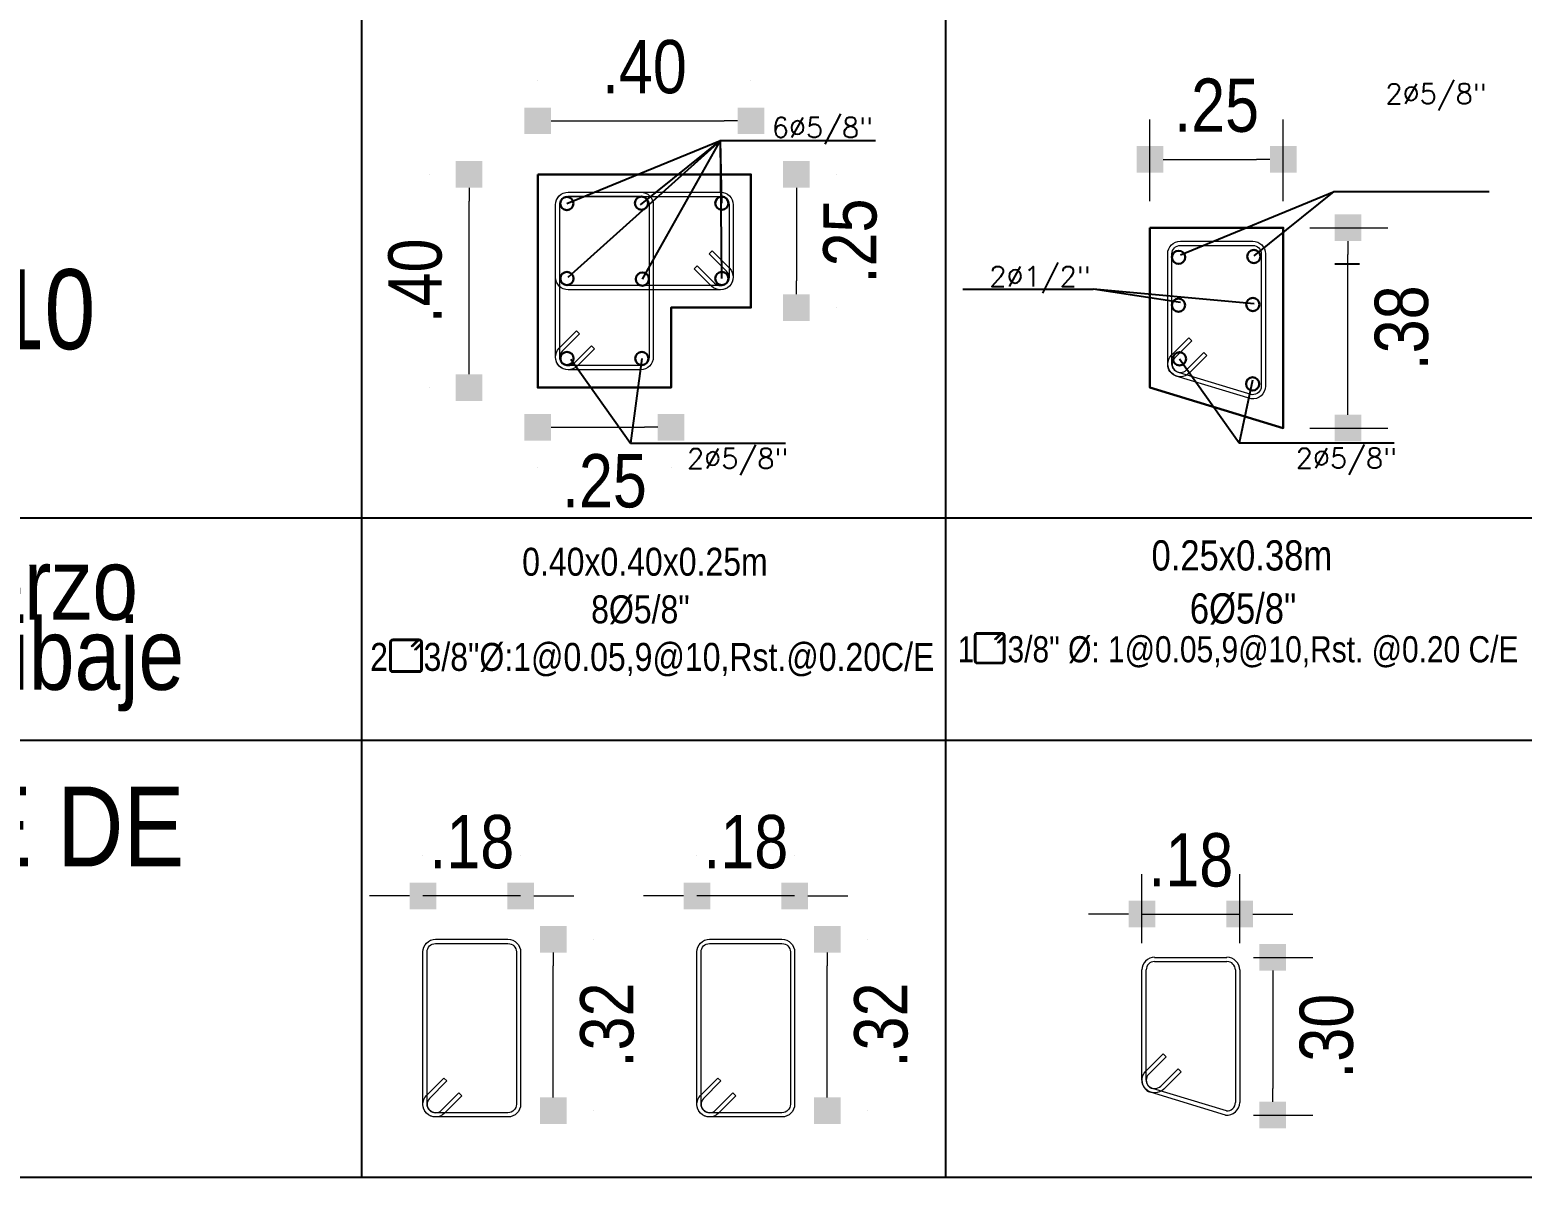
# Model space of a CAD drawing. Header units: millimetres. Extents: x -3570 to 5754, y -12788176 to 1214.
# Drawn here: x 3337.77 to 3343.37, y 1131.18 to 1135.49 of the extents above; entities that cross this region are included whole.
import ezdxf
from ezdxf import colors
from ezdxf.entities.mleader import LeaderData, LeaderLine
from ezdxf.math import Vec2, Vec3

# ---------------------------------------------------------------- set-up
doc = ezdxf.new("R2010")
doc.units = ezdxf.units.MM
for name, color, linetype in [('.D1 cotas', 1, 'Continuous'), ('.D1 Texto', 7, 'Continuous'), ('.N1 Cuadros', 253, 'Continuous'), ('COTAS-INTER', 7, 'Continuous')]:
    doc.layers.add(name, color=color, linetype=linetype)
doc.layers.add('AC Ø 3 -4', color=3, linetype='Continuous', lineweight=20)
doc.layers.add('CIMIENTO ARMADO', color=170, linetype='Continuous', lineweight=30)
doc.styles.add('Anot 1.5mm simplex', font='simplex.shx', dxfattribs={"height": 0.0015})
doc.styles.add('Anot 2mm', font='ARIALN.TTF', dxfattribs={"height": 0.002})
doc.styles.add('Anot 3mm', font='ARIALN.TTF', dxfattribs={"height": 0.003})
doc.styles.add('arial narrow', font='ARIALN.TTF')
doc.dimstyles.new('ROMAN50', dxfattribs={"dimtxt": 0.1, "dimasz": 0.05, "dimexe": 0.075, "dimexo": 0.05, "dimgap": 0.05, "dimtad": 2, "dimzin": 4, "dimdsep": 46, "dimtxsty": 'arial narrow', "dimblk": 'BOXFILLED', "dimcen": 0.07, "dimclrd": 142, "dimclre": 142, "dimclrt": 2, "dimaunit": 1, "dimadec": 0, "dimazin": 0, "dimtfac": 1, "dimtix": 1, "dimtmove": 0, "dimatfit": 3, "dimldrblk": 'BOXFILLED', "dimfxl": 0.2, "dimfxlon": 1, "dimtolj": 1, "dimtzin": 0, "dimlwd": 9, "dimlwe": 9, "dimarcsym": 0})

# ---------------------------------------------------------------- blocks, each defined once
blk = doc.blocks.new('*U239')
at = {"layer": 'AC Ø 3 -4'}
for p, q in [((200.8319, -89.7619), (200.6689, -89.7619)), ((200.8319, -89.7714), (200.6689, -89.7714)), ((200.6404, -89.7904), (200.6404, -90.1334)), ((200.6499, -89.7904), (200.6499, -90.1334)), ((200.8509, -90.1334), (200.8509, -89.7904)), ((200.8604, -90.1334), (200.8604, -89.7904)), ((200.6689, -90.1524), (200.8319, -90.1524)), ((200.6689, -90.1619), (200.8319, -90.1619))]:
    blk.add_line(p, q, dxfattribs=at)
blk.add_lwpolyline([(200.8062, -90.0808), (200.8453, -90.1199, -1), (200.8184, -90.1468), (200.7793, -90.1077), (200.7726, -90.1144), (200.8117, -90.1535, 1), (200.852, -90.1132), (200.8129, -90.0741)], format="xyb", close=True, dxfattribs=at)
for centre, radius, start, end in [((200.6689, -89.7904), 0.0285, 90, 180), ((200.6689, -89.7904), 0.019, 90, 180), ((200.8319, -89.7904), 0.0285, 0, 90), ((200.8319, -89.7904), 0.019, 0, 90), ((200.6689, -90.1334), 0.0285, 180, 270), ((200.6689, -90.1334), 0.019, 180, 270), ((200.8319, -90.1334), 0.019, 270, 360), ((200.8319, -90.1334), 0.0285, 270, 360)]:
    blk.add_arc(centre, radius, start, end, dxfattribs=at)
blk = doc.blocks.new('*U240')
at = {"layer": 'AC Ø 3 -4'}
for p, q in [((200.5117, -89.9075), (200.5117, -90.2505)), ((200.5212, -89.9075), (200.5212, -90.2505)), ((200.7032, -89.879), (200.5402, -89.879)), ((200.7032, -89.8885), (200.5402, -89.8885)), ((200.7222, -90.2505), (200.7222, -89.9075)), ((200.7317, -90.2505), (200.7317, -89.9075)), ((200.5402, -90.2695), (200.7032, -90.2695)), ((200.5402, -90.279), (200.7032, -90.279))]:
    blk.add_line(p, q, dxfattribs=at)
blk.add_lwpolyline([(200.6776, -90.198), (200.7167, -90.2371, -1), (200.6898, -90.264), (200.6507, -90.2249), (200.644, -90.2316), (200.6831, -90.2707, 1), (200.7234, -90.2304), (200.6843, -90.1913)], format="xyb", close=True, dxfattribs=at)
for centre, radius, start, end in [((200.5402, -89.9075), 0.0285, 90, 180), ((200.5402, -89.9075), 0.019, 90, 180), ((200.7032, -89.9075), 0.0285, 0, 90), ((200.7032, -89.9075), 0.019, 0, 90), ((200.5402, -90.2505), 0.0285, 180, 270), ((200.5402, -90.2505), 0.019, 180, 270), ((200.7032, -90.2505), 0.019, 270, 360), ((200.7032, -90.2505), 0.0285, 270, 360)]:
    blk.add_arc(centre, radius, start, end, dxfattribs=at)
blk = doc.blocks.new('_BoxFilled')
at = {"color": 0, "linetype": 'ByBlock', "lineweight": -2}
blk.add_line((-0.5, 0), (-1, 0), dxfattribs=at)
at = {"color": 0, "linetype": 'ByBlock'}
blk.add_solid([(-0.5, 0.5), (0.5, 0.5), (-0.5, -0.5), (0.5, -0.5)], dxfattribs=at)
blk = doc.blocks.new('*D1126')
at = {"color": 142, "lineweight": 9, "transparency": 16777216}
for p, q in [((3297.6517, 1128.0549), (3297.6517, 1128.0549)), ((3297.5767, 1127.7834), (3297.5767, 1128.0049)), ((3297.6517, 1127.7334), (3297.6517, 1127.7334))]:
    blk.add_line(p, q, dxfattribs=at)
at = {"layer": 'Defpoints', "color": 0, "lineweight": -2, "transparency": 16777216}
for p in [(3297.4521, 1128.0549, -42763.3372), (3297.5767, 1128.0549), (3297.4745, 1127.7334, -42763.3372)]:
    blk.add_point(p, dxfattribs=at)
at = {"color": 142, "lineweight": 9, "transparency": 16777216, "xscale": 0.05, "yscale": 0.05, "zscale": 0.05}
for p, rotation in [((3297.5767, 1128.0549), 90), ((3297.5767, 1127.7334), 270)]:
    blk.add_blockref('_BoxFilled', p, dxfattribs=dict(at, rotation=rotation))
at = {"color": 2, "transparency": 16777216, "insert": (3297.6778, 1127.8942), "char_height": 0.1, "attachment_point": 5, "rotation": 90, "style": 'arial narrow'}
blk.add_mtext('\\A1;.32', dxfattribs=at)
blk = doc.blocks.new('*D1127')
at = {"color": 142, "lineweight": 9, "transparency": 16777216}
for p, q in [((3297.3321, 1128.2114), (3297.3321, 1128.2114)), ((3297.5154, 1128.2114), (3297.5154, 1128.2114)), ((3297.2821, 1128.1364), (3297.2321, 1128.1364)), ((3297.5154, 1128.1364), (3297.3321, 1128.1364)), ((3297.5654, 1128.1364), (3297.6154, 1128.1364))]:
    blk.add_line(p, q, dxfattribs=at)
at = {"layer": 'Defpoints', "color": 0, "lineweight": -2, "transparency": 16777216}
for p in [(3297.3321, 1128.1364), (3297.3321, 1128.0283, -42763.3372), (3297.5154, 1128.0291, -42763.3372)]:
    blk.add_point(p, dxfattribs=at)
at = {"color": 142, "lineweight": 9, "transparency": 16777216, "xscale": 0.05, "yscale": 0.05, "zscale": 0.05}
blk.add_blockref('_BoxFilled', (3297.3321, 1128.1364), dxfattribs=at)
at = {"color": 142, "lineweight": 9, "transparency": 16777216, "xscale": 0.05, "yscale": 0.05, "zscale": 0.05, "rotation": 180}
blk.add_blockref('_BoxFilled', (3297.5154, 1128.1364), dxfattribs=at)
at = {"color": 2, "transparency": 16777216, "insert": (3297.4238, 1128.2375), "char_height": 0.1, "attachment_point": 5, "style": 'arial narrow'}
blk.add_mtext('\\A1;.18', dxfattribs=at)
blk = doc.blocks.new('*D1128')
at = {"color": 142, "lineweight": 9, "transparency": 16777216}
for p, q in [((3297.5476, 1129.6655), (3297.5476, 1129.6655)), ((3297.9476, 1129.6655), (3297.9476, 1129.6655)), ((3297.5976, 1129.5905), (3297.8976, 1129.5905))]:
    blk.add_line(p, q, dxfattribs=at)
at = {"layer": 'Defpoints', "color": 0, "lineweight": -2, "transparency": 16777216}
for p in [(3297.9476, 1129.5905), (3297.5476, 1129.4901, -42763.3372), (3297.9476, 1129.4901, -42763.3372)]:
    blk.add_point(p, dxfattribs=at)
at = {"color": 142, "lineweight": 9, "transparency": 16777216, "xscale": 0.05, "yscale": 0.05, "zscale": 0.05, "rotation": 180}
blk.add_blockref('_BoxFilled', (3297.5476, 1129.5905), dxfattribs=at)
at = {"color": 142, "lineweight": 9, "transparency": 16777216, "xscale": 0.05, "yscale": 0.05, "zscale": 0.05}
blk.add_blockref('_BoxFilled', (3297.9476, 1129.5905), dxfattribs=at)
at = {"color": 2, "transparency": 16777216, "insert": (3297.7476, 1129.6915), "char_height": 0.1, "attachment_point": 5, "style": 'arial narrow'}
blk.add_mtext('\\A1;.40', dxfattribs=at)
blk = doc.blocks.new('*D1129')
at = {"color": 142, "lineweight": 9, "transparency": 16777216}
for p, q in [((3297.3438, 1129.4901), (3297.3438, 1129.4901)), ((3297.4188, 1129.1401), (3297.4188, 1129.4401)), ((3297.3438, 1129.0901), (3297.3438, 1129.0901))]:
    blk.add_line(p, q, dxfattribs=at)
at = {"layer": 'Defpoints', "color": 0, "lineweight": -2, "transparency": 16777216}
for p in [(3297.4188, 1129.4901), (3297.5476, 1129.4901, -42763.3372), (3297.5476, 1129.0901, -42763.3372)]:
    blk.add_point(p, dxfattribs=at)
at = {"color": 142, "lineweight": 9, "transparency": 16777216, "xscale": 0.05, "yscale": 0.05, "zscale": 0.05}
for p, rotation in [((3297.4188, 1129.4901), 90), ((3297.4188, 1129.0901), 270)]:
    blk.add_blockref('_BoxFilled', p, dxfattribs=dict(at, rotation=rotation))
at = {"color": 2, "transparency": 16777216, "insert": (3297.3178, 1129.2901), "char_height": 0.1, "attachment_point": 5, "rotation": 90, "style": 'arial narrow'}
blk.add_mtext('\\A1;.40', dxfattribs=at)
blk = doc.blocks.new('*D1130')
at = {"color": 142, "lineweight": 9, "transparency": 16777216}
for p, q in [((3298.6962, 1129.44), (3298.6962, 1129.5932)), ((3298.9462, 1129.44), (3298.9462, 1129.5932)), ((3298.7462, 1129.5182), (3298.8962, 1129.5182))]:
    blk.add_line(p, q, dxfattribs=at)
at = {"layer": 'Defpoints', "color": 0, "lineweight": -2, "transparency": 16777216}
for p in [(3298.9462, 1129.5182), (3298.6962, 1129.39), (3298.9462, 1129.39)]:
    blk.add_point(p, dxfattribs=at)
at = {"color": 142, "lineweight": 9, "transparency": 16777216, "xscale": 0.05, "yscale": 0.05, "zscale": 0.05, "rotation": 180}
blk.add_blockref('_BoxFilled', (3298.6962, 1129.5182), dxfattribs=at)
at = {"color": 142, "lineweight": 9, "transparency": 16777216, "xscale": 0.05, "yscale": 0.05, "zscale": 0.05}
blk.add_blockref('_BoxFilled', (3298.9462, 1129.5182), dxfattribs=at)
at = {"color": 2, "transparency": 16777216, "insert": (3298.8212, 1129.6192), "char_height": 0.1, "attachment_point": 5, "style": 'arial narrow'}
blk.add_mtext('\\A1;.25', dxfattribs=at)
blk = doc.blocks.new('*D1131')
at = {"color": 142, "lineweight": 9, "transparency": 16777216}
for p, q in [((3298.9962, 1129.39), (3299.1426, 1129.39)), ((3299.0676, 1129.0642), (3299.0676, 1129.34)), ((3298.9962, 1129.0142), (3299.1426, 1129.0142))]:
    blk.add_line(p, q, dxfattribs=at)
at = {"layer": 'Defpoints', "color": 0, "lineweight": -2, "transparency": 16777216}
for p in [(3298.9462, 1129.39), (3299.0676, 1129.39), (3298.9462, 1129.0142)]:
    blk.add_point(p, dxfattribs=at)
at = {"color": 142, "lineweight": 9, "transparency": 16777216, "xscale": 0.05, "yscale": 0.05, "zscale": 0.05}
for p, rotation in [((3299.0676, 1129.39), 90), ((3299.0676, 1129.0142), 270)]:
    blk.add_blockref('_BoxFilled', p, dxfattribs=dict(at, rotation=rotation))
at = {"color": 2, "transparency": 16777216, "insert": (3299.1686, 1129.2021), "char_height": 0.1, "attachment_point": 5, "rotation": 90, "style": 'arial narrow'}
blk.add_mtext('\\A1;.38', dxfattribs=at)
blk = doc.blocks.new('WWW1')
at = {"color": 5, "lineweight": 30, "transparency": 16777216}
blk.add_lwpolyline([(200.7717, -89.839), (200.7717, -90.199), (200.4717, -90.29), (200.4717, -89.839), (200.7717, -89.839)], dxfattribs=at)
at = {"layer": 'AC Ø 3 -4'}
for p, q in [((200.7032, -89.8693), (200.5402, -89.8693)), ((200.5117, -89.8978), (200.5117, -90.196)), ((200.5212, -89.8978), (200.5212, -90.196)), ((200.7032, -89.8788), (200.5402, -89.8788)), ((200.7222, -90.1458), (200.7222, -89.8978)), ((200.7317, -90.1458), (200.7317, -89.8978)), ((200.5416, -90.215), (200.7077, -90.1646)), ((200.5435, -90.2243), (200.7127, -90.173))]:
    blk.add_line(p, q, dxfattribs=at)
at = {"layer": 'AC Ø 3 -4', "elevation": -12181.5207}
blk.add_lwpolyline([(200.6773, -90.0933), (200.7164, -90.1324, -1), (200.6895, -90.1592), (200.6504, -90.1201), (200.6437, -90.1269), (200.6828, -90.166, 1), (200.7231, -90.1257), (200.684, -90.0866)], format="xyb", close=True, dxfattribs=at)
at = {"layer": 'AC Ø 3 -4'}
for centre, radius, start, end in [((200.5402, -89.8978), 0.0285, 90, 180), ((200.7032, -89.8978), 0.0285, 0, 90), ((200.5402, -89.8978), 0.019, 90, 180), ((200.7032, -89.8978), 0.019, 0, 90), ((200.7032, -90.1462), 0.019, 283.6826, 0.9647), ((200.7032, -90.1462), 0.0285, 289.4614, 0.7877), ((200.5402, -90.196), 0.0285, 180, 276.6102), ((200.5402, -90.196), 0.019, 180, 274.2974)]:
    blk.add_arc(centre, radius, start, end, dxfattribs=at)
blk = doc.blocks.new('*D1132')
at = {"color": 142, "lineweight": 9, "transparency": 16777216}
for p, q in [((3298.8907, 1128.0211), (3299.0016, 1128.0211)), ((3298.9266, 1127.9711), (3298.9266, 1127.7751)), ((3298.8907, 1127.7251), (3299.0016, 1127.7251))]:
    blk.add_line(p, q, dxfattribs=at)
at = {"layer": 'Defpoints', "color": 0, "lineweight": -2, "transparency": 16777216}
for p in [(3298.8407, 1128.0211), (3298.8407, 1127.7251), (3298.9266, 1127.7251)]:
    blk.add_point(p, dxfattribs=at)
at = {"color": 142, "lineweight": 9, "transparency": 16777216, "xscale": 0.05, "yscale": 0.05, "zscale": 0.05}
for p, rotation in [((3298.9266, 1128.0211), 90), ((3298.9266, 1127.7251), 270)]:
    blk.add_blockref('_BoxFilled', p, dxfattribs=dict(at, rotation=rotation))
at = {"color": 2, "transparency": 16777216, "insert": (3299.0277, 1127.8731), "char_height": 0.1, "attachment_point": 5, "rotation": 90, "style": 'arial narrow'}
blk.add_mtext('\\A1;.30', dxfattribs=at)
blk = doc.blocks.new('*D1133')
at = {"color": 142, "lineweight": 9, "transparency": 16777216}
for p, q in [((3298.6811, 1128.0474), (3298.6811, 1128.1773)), ((3298.8645, 1128.0474), (3298.8645, 1128.1773)), ((3298.6311, 1128.1023), (3298.5811, 1128.1023)), ((3298.6811, 1128.1023), (3298.8645, 1128.1023)), ((3298.9145, 1128.1023), (3298.9645, 1128.1023))]:
    blk.add_line(p, q, dxfattribs=at)
at = {"layer": 'Defpoints', "color": 0, "lineweight": -2, "transparency": 16777216}
for p in [(3298.8645, 1128.1023), (3298.6811, 1127.9974), (3298.8645, 1127.9974)]:
    blk.add_point(p, dxfattribs=at)
at = {"color": 142, "lineweight": 9, "transparency": 16777216, "xscale": 0.05, "yscale": 0.05, "zscale": 0.05}
blk.add_blockref('_BoxFilled', (3298.6811, 1128.1023), dxfattribs=at)
at = {"color": 142, "lineweight": 9, "transparency": 16777216, "xscale": 0.05, "yscale": 0.05, "zscale": 0.05, "rotation": 180}
blk.add_blockref('_BoxFilled', (3298.8645, 1128.1023), dxfattribs=at)
at = {"color": 2, "lineweight": 0, "transparency": 16777216, "insert": (3298.7728, 1128.2033), "char_height": 0.1, "attachment_point": 5, "style": 'arial narrow'}
blk.add_mtext('\\A1;.18', dxfattribs=at)
blk = doc.blocks.new('*D1139')
at = {"layer": 'COTAS-INTER', "color": 142, "lineweight": 9, "transparency": 16777216}
for p, q in [((3298.1078, 1129.4901), (3298.1078, 1129.4901)), ((3298.0328, 1129.4401), (3298.0328, 1129.2901)), ((3298.1078, 1129.2401), (3298.1078, 1129.2401))]:
    blk.add_line(p, q, dxfattribs=at)
at = {"layer": 'Defpoints', "color": 0, "lineweight": -2, "transparency": 16777216}
for p in [(3297.9476, 1129.4901, -32612.0699), (3297.9473, 1129.2401, -32612.0699), (3298.0328, 1129.2401)]:
    blk.add_point(p, dxfattribs=at)
at = {"layer": 'COTAS-INTER', "color": 142, "lineweight": 9, "transparency": 16777216, "xscale": 0.05, "yscale": 0.05, "zscale": 0.05}
for p, rotation in [((3298.0328, 1129.4901), 90), ((3298.0328, 1129.2401), 270)]:
    blk.add_blockref('_BoxFilled', p, dxfattribs=dict(at, rotation=rotation))
at = {"layer": 'COTAS-INTER', "color": 2, "lineweight": 211, "transparency": 16777216, "insert": (3298.1338, 1129.3651), "char_height": 0.1, "attachment_point": 5, "rotation": 90, "style": 'arial narrow'}
blk.add_mtext('\\A1;.25', dxfattribs=at)
blk = doc.blocks.new('*D1140')
at = {"layer": 'COTAS-INTER', "color": 142, "lineweight": 9, "transparency": 16777216}
for p, q in [((3297.5976, 1129.0156), (3297.7476, 1129.0156)), ((3297.5476, 1128.9406), (3297.5476, 1128.9406)), ((3297.7976, 1128.9406), (3297.7976, 1128.9406))]:
    blk.add_line(p, q, dxfattribs=at)
at = {"layer": 'Defpoints', "color": 0, "lineweight": -2, "transparency": 16777216}
for p in [(3297.5476, 1129.0901, -32612.0699), (3297.7976, 1129.0901, -32612.0699), (3297.7976, 1129.0156)]:
    blk.add_point(p, dxfattribs=at)
at = {"layer": 'COTAS-INTER', "color": 142, "lineweight": 9, "transparency": 16777216, "xscale": 0.05, "yscale": 0.05, "zscale": 0.05, "rotation": 180}
blk.add_blockref('_BoxFilled', (3297.5476, 1129.0156), dxfattribs=at)
at = {"layer": 'COTAS-INTER', "color": 142, "lineweight": 9, "transparency": 16777216, "xscale": 0.05, "yscale": 0.05, "zscale": 0.05}
blk.add_blockref('_BoxFilled', (3297.7976, 1129.0156), dxfattribs=at)
at = {"layer": 'COTAS-INTER', "color": 2, "lineweight": 211, "transparency": 16777216, "insert": (3297.6726, 1128.9145), "char_height": 0.1, "attachment_point": 5, "style": 'arial narrow'}
blk.add_mtext('\\A1;.25', dxfattribs=at)
blk = doc.blocks.new('*D1141')
at = {"color": 142, "lineweight": 9, "transparency": 16777216}
for p, q in [((3298.1658, 1128.0549), (3298.1658, 1128.0549)), ((3298.0908, 1127.7834), (3298.0908, 1128.0049)), ((3298.1658, 1127.7334), (3298.1658, 1127.7334))]:
    blk.add_line(p, q, dxfattribs=at)
at = {"layer": 'Defpoints', "color": 0, "lineweight": -2, "transparency": 16777216}
for p in [(3297.9662, 1128.0549, -42763.3372), (3298.0908, 1128.0549), (3297.9886, 1127.7334, -42763.3372)]:
    blk.add_point(p, dxfattribs=at)
at = {"color": 142, "lineweight": 9, "transparency": 16777216, "xscale": 0.05, "yscale": 0.05, "zscale": 0.05}
for p, rotation in [((3298.0908, 1128.0549), 90), ((3298.0908, 1127.7334), 270)]:
    blk.add_blockref('_BoxFilled', p, dxfattribs=dict(at, rotation=rotation))
at = {"color": 2, "transparency": 16777216, "insert": (3298.1919, 1127.8942), "char_height": 0.1, "attachment_point": 5, "rotation": 90, "style": 'arial narrow'}
blk.add_mtext('\\A1;.32', dxfattribs=at)
blk = doc.blocks.new('*D1142')
at = {"color": 142, "lineweight": 9, "transparency": 16777216}
for p, q in [((3297.8462, 1128.2114), (3297.8462, 1128.2114)), ((3298.0295, 1128.2114), (3298.0295, 1128.2114)), ((3297.7962, 1128.1364), (3297.7462, 1128.1364)), ((3298.0295, 1128.1364), (3297.8462, 1128.1364)), ((3298.0795, 1128.1364), (3298.1295, 1128.1364))]:
    blk.add_line(p, q, dxfattribs=at)
at = {"layer": 'Defpoints', "color": 0, "lineweight": -2, "transparency": 16777216}
for p in [(3297.8462, 1128.1364), (3297.8462, 1128.0283, -42763.3372), (3298.0295, 1128.0291, -42763.3372)]:
    blk.add_point(p, dxfattribs=at)
at = {"color": 142, "lineweight": 9, "transparency": 16777216, "xscale": 0.05, "yscale": 0.05, "zscale": 0.05}
blk.add_blockref('_BoxFilled', (3297.8462, 1128.1364), dxfattribs=at)
at = {"color": 142, "lineweight": 9, "transparency": 16777216, "xscale": 0.05, "yscale": 0.05, "zscale": 0.05, "rotation": 180}
blk.add_blockref('_BoxFilled', (3298.0295, 1128.1364), dxfattribs=at)
at = {"color": 2, "transparency": 16777216, "insert": (3297.9379, 1128.2375), "char_height": 0.1, "attachment_point": 5, "style": 'arial narrow'}
blk.add_mtext('\\A1;.18', dxfattribs=at)
blk = doc.blocks.new('ERTYU')
at = {"layer": '.D1 cotas'}
ml = blk.add_multileader_mtext('Standard', dxfattribs=at)
ml.set_content("Sobrecimiento\\Pf'c=140kg/cm2+25%PM", color=7, style='Anot 2mm')
ml.set_leader_properties()
ml.build(insert=Vec2(0, 0))
ml.multileader.update_dxf_attribs({"text_left_attachment_type": 6, "text_right_attachment_type": 6, "dogleg_length": 0.005, "arrow_head_size": 0.05, "scale": 25})
ctx = ml.context
ctx.base_point, ctx.scale, ctx.char_height, ctx.arrow_head_size, ctx.landing_gap_size, ctx.plane_origin = Vec3(2929.5219, 1727.0123), 25, 0.05, 0.05, 0.05, Vec3(2930.1381, 1726.4838)
ctx.left_attachment, ctx.right_attachment, ctx.text_align_type = 6, 6, 2
notes = []
notes.append((ctx, [(1, (1, 1, 0), (2930.3452, 1727.0123), (-1, 0), 0.125, [(0, [(2930.5044, 1726.7684)], 0, [])])]))
ctx.mtext.insert, ctx.mtext.width, ctx.mtext.alignment, ctx.mtext.flow_direction = Vec3(2930.1702, 1727.077), 0.643167, 3, 5
ml = blk.add_multileader_mtext('Standard', dxfattribs=at)
ml.set_content('Relleno con Material de Prestamo\\P(Afirmado compactado al 98% M.D.S. segun P.M)', color=7, style='Anot 2mm')
ml.set_leader_properties()
ml.build(insert=Vec2(0, 0))
ml.multileader.update_dxf_attribs({"text_left_attachment_type": 6, "text_right_attachment_type": 6, "dogleg_length": 0.005, "arrow_head_size": 0.05, "scale": 25})
ctx = ml.context
ctx.base_point, ctx.scale, ctx.char_height, ctx.arrow_head_size, ctx.landing_gap_size, ctx.plane_origin = Vec3(2928.5146, 1726.854, -6905.0562), 25, 0.05, 0.05, 0.05, Vec3(2929.7394, 1726.2403, -6905.0562)
ctx.left_attachment, ctx.right_attachment, ctx.text_align_type = 6, 6, 2
notes.append((ctx, [(1, (1, 1, 0), (2929.5958, 1726.854, -6905.0562), (-1, 0), 0.125, [(0, [(2929.8199, 1726.2826, -6905.0562)], 0, [])])]))
ctx.mtext.insert, ctx.mtext.width, ctx.mtext.alignment, ctx.mtext.flow_direction = Vec3(2929.4208, 1726.9187, -6905.0562), 0.90505, 3, 5
ml = blk.add_multileader_mtext('Standard', dxfattribs=at)
ml.set_content("Cimiento Corrido \\Pf'c=100 kg/cm2+30%PG. ", color=7, style='Anot 2mm')
ml.set_leader_properties()
ml.build(insert=Vec2(0, 0))
ml.multileader.update_dxf_attribs({"text_left_attachment_type": 6, "text_right_attachment_type": 6, "dogleg_length": 0.005, "arrow_head_size": 0.05, "scale": 25})
ctx = ml.context
ctx.base_point, ctx.scale, ctx.char_height, ctx.arrow_head_size, ctx.landing_gap_size, ctx.plane_origin = Vec3(2928.8982, 1725.7944, -6905.0562), 25, 0.05, 0.05, 0.05, Vec3(2930.6324, 1725.6093, -6905.0562)
ctx.left_attachment, ctx.right_attachment, ctx.text_align_type = 6, 6, 2
notes.append((ctx, [(1, (1, 1, 0), (2929.7496, 1725.7944, -6905.0562), (-1, 0), 0.125, [(0, [(2930.4408, 1725.6515, -6905.0562)], 0, [])])]))
ctx.mtext.insert, ctx.mtext.width, ctx.mtext.alignment, ctx.mtext.flow_direction = Vec3(2929.5746, 1725.8591, -6905.0562), 0.792675, 3, 5
for ctx, leaders in notes:
    for number, flags, end, landing, length, lines in leaders:
        leader = LeaderData()
        leader.index, (leader.has_last_leader_line, leader.has_dogleg_vector, leader.attachment_direction) = number, flags
        leader.last_leader_point, leader.dogleg_vector, leader.dogleg_length = Vec3(end), Vec3(landing), length
        for number, points, colour, breaks in lines:
            line = LeaderLine()
            line.index, line.vertices, line.color, line.breaks = number, Vec3.list(points), colors.encode_raw_color(colour), breaks
            leader.lines.append(line)
        ctx.leaders.append(leader)
blk = doc.blocks.new('CUADRO COLUMNAS')
at = {"layer": '.D1 cotas', "color": 219, "linetype": 'ByBlock', "lineweight": -2, "true_color": 0x642165}
for p, q in [((3297.6021, 1129.4353, -24619.0709), (3297.8904, 1129.5537, -24619.0709)), ((3297.6047, 1129.2972, -24619.0709), (3297.8904, 1129.5537, -24619.0709)), ((3297.7405, 1129.4331, -24619.0709), (3297.8904, 1129.5537, -24619.0709)), ((3297.7438, 1129.2936, -24619.0709), (3297.8904, 1129.5537, -24619.0709)), ((3297.8904, 1129.5537, -24619.0709), (3297.9367, 1129.5537, -24619.0709)), ((3297.893, 1129.2948, -24619.0709), (3297.8904, 1129.5537, -24619.0709)), ((3297.8929, 1129.4359, -24619.0709), (3297.8904, 1129.5537, -24619.0709)), ((3297.9367, 1129.5537, -24619.0709), (3298.1813, 1129.5537, -24619.0709)), ((3298.7534, 1129.3393, -22460.8027), (3299.0416, 1129.4577, -22460.8027)), ((3298.8918, 1129.3371, -22460.8027), (3299.0416, 1129.4577, -22460.8027)), ((3299.0416, 1129.4577, -22460.8027), (3299.088, 1129.4577, -22460.8027)), ((3299.088, 1129.4577, -22460.8027), (3299.3326, 1129.4577, -22460.8027)), ((3299.0432, 1129.3222, 20302.5345), (3299.0895, 1129.3222, 20302.5345)), ((3298.3449, 1129.2745, 20302.5345), (3298.5895, 1129.2745, 20302.5345)), ((3298.7533, 1129.2496, 20302.5345), (3298.5895, 1129.2745, 20302.5345)), ((3298.8918, 1129.2474, 20302.5345), (3298.5895, 1129.2745, 20302.5345)), ((3297.6093, 1129.1431, 88527.8283), (3297.7213, 1128.9858, 88527.8283)), ((3297.7427, 1129.1446, -24619.0709), (3297.7213, 1128.9858, 88527.8283)), ((3298.7515, 1129.1437, 20302.5345), (3298.8635, 1128.9864, 20302.5345)), ((3298.8883, 1129.1042, 20302.5345), (3298.8635, 1128.9864, 20302.5345)), ((3298.8635, 1128.9864, 20302.5345), (3299.1544, 1128.9864, 20302.5345)), ((3297.7213, 1128.9858, 88527.8283), (3298.0123, 1128.9858, 88527.8283))]:
    blk.add_line(p, q, dxfattribs=at)
at = {"layer": '.N1 Cuadros', "linetype": 'Continuous'}
for p, q in [((3297.2172, 1127.6087, 20302.5345), (3297.2172, 1130.2772, 20302.5345)), ((3298.3129, 1127.6087, 6492.4221), (3298.3129, 1130.2772, 6492.4221)), ((3295.4935, 1128.8456, 20302.5345), (3300.616, 1128.8456, 20302.5345))]:
    blk.add_line(p, q, dxfattribs=at)
at = {"layer": '.N1 Cuadros'}
for p, q in [((3295.4935, 1128.4284, 20302.5345), (3300.616, 1128.4284, 20302.5345)), ((3295.4935, 1127.6087, 20302.5345), (3300.616, 1127.6087, 20302.5345))]:
    blk.add_line(p, q, dxfattribs=at)
at = {"color": 3}
for p, q in [((3298.367, 1128.6244, 3676.2359), (3298.367, 1128.5778, 3676.2359)), ((3298.3687, 1128.6244, 3676.2359), (3298.3687, 1128.5778, 3676.2359)), ((3298.4186, 1128.6294, 3676.2359), (3298.3721, 1128.6294, 3676.2359)), ((3298.4186, 1128.6277, 3676.2359), (3298.3721, 1128.6277, 3676.2359)), ((3298.405, 1128.6179, 3676.2359), (3298.4151, 1128.6279, 3676.2359)), ((3298.4162, 1128.6268, 3676.2359), (3298.4062, 1128.6167, 3676.2359)), ((3298.411, 1128.612, 3676.2359), (3298.421, 1128.622, 3676.2359)), ((3298.422, 1128.5778, 3676.2359), (3298.422, 1128.6244, 3676.2359)), ((3298.4237, 1128.5778, 3676.2359), (3298.4237, 1128.6244, 3676.2359)), ((3297.2701, 1128.6118, 12295.5722), (3297.2701, 1128.562, 12295.5722)), ((3297.2719, 1128.6118, 12295.5722), (3297.2719, 1128.562, 12295.5722)), ((3297.3253, 1128.6171, 12295.5722), (3297.2755, 1128.6171, 12295.5722)), ((3297.3253, 1128.6153, 12295.5722), (3297.2755, 1128.6153, 12295.5722)), ((3297.3108, 1128.6049, 12295.5722), (3297.3215, 1128.6156, 12295.5722)), ((3297.312, 1128.6036, 12295.5722), (3297.3108, 1128.6049, 12295.5722)), ((3297.3227, 1128.6143, 12295.5722), (3297.312, 1128.6036, 12295.5722)), ((3297.3171, 1128.5985, 12295.5722), (3297.3278, 1128.6092, 12295.5722)), ((3297.3184, 1128.5972, 12295.5722), (3297.3171, 1128.5985, 12295.5722)), ((3297.3291, 1128.6079, 12295.5722), (3297.3184, 1128.5972, 12295.5722)), ((3297.3289, 1128.562, 12295.5722), (3297.3289, 1128.6118, 12295.5722)), ((3297.3307, 1128.562, 12295.5722), (3297.3307, 1128.6118, 12295.5722)), ((3298.4062, 1128.6167, 3676.2359), (3298.405, 1128.6179, 3676.2359)), ((3298.4122, 1128.6108, 3676.2359), (3298.411, 1128.612, 3676.2359)), ((3298.4222, 1128.6208, 3676.2359), (3298.4122, 1128.6108, 3676.2359)), ((3298.3721, 1128.5745, 3676.2359), (3298.4186, 1128.5745, 3676.2359)), ((3298.3721, 1128.5728, 3676.2359), (3298.4186, 1128.5728, 3676.2359)), ((3297.2755, 1128.5584, 12295.5722), (3297.3253, 1128.5584, 12295.5722)), ((3297.2755, 1128.5566, 12295.5722), (3297.3253, 1128.5566, 12295.5722))]:
    blk.add_line(p, q, dxfattribs=at)
at = {"color": 5, "lineweight": 30, "transparency": 16777216, "elevation": -24619.0709}
blk.add_lwpolyline([(3297.5476, 1129.4901), (3297.5476, 1129.0901), (3297.7976, 1129.0901), (3297.7976, 1129.2401), (3297.9476, 1129.2401), (3297.9476, 1129.4901)], close=True, dxfattribs=at)
at = {"color": 3}
for centre, radius, start, end in [((3298.3721, 1128.6244, 3676.2359), 0.00504, 90, 180), ((3298.3721, 1128.6244, 3676.2359), 0.00336, 90, 180), ((3298.4186, 1128.6244, 3676.2359), 0.00504, 315, 135), ((3298.4186, 1128.6244, 3676.2359), 0.00336, 315, 135), ((3298.4186, 1128.6244, 3676.2359), 0.00504, 0, 90), ((3298.4186, 1128.6244, 3676.2359), 0.00336, 0, 90), ((3297.2755, 1128.6118, 12295.5722), 0.00539, 90, 180), ((3297.2755, 1128.6118, 12295.5722), 0.0036, 90, 180), ((3297.3253, 1128.6118, 12295.5722), 0.00539, 315, 135), ((3297.3253, 1128.6118, 12295.5722), 0.0036, 315, 135), ((3297.3253, 1128.6118, 12295.5722), 0.00539, 0, 90), ((3297.3253, 1128.6118, 12295.5722), 0.0036, 0, 90), ((3298.3721, 1128.5778, 3676.2359), 0.00504, 180, 270), ((3298.3721, 1128.5778, 3676.2359), 0.00336, 180, 270), ((3298.4186, 1128.5778, 3676.2359), 0.00336, 270, 360), ((3298.4186, 1128.5778, 3676.2359), 0.00504, 270, 360), ((3297.2755, 1128.562, 12295.5722), 0.00539, 180, 270), ((3297.2755, 1128.562, 12295.5722), 0.0036, 180, 270), ((3297.3253, 1128.562, 12295.5722), 0.0036, 270, 360), ((3297.3253, 1128.562, 12295.5722), 0.00539, 270, 360)]:
    blk.add_arc(centre, radius, start, end, dxfattribs=at)
at = {"layer": 'AC Ø 3 -4'}
for p, q in [((3298.7049, 1128.0211, 20302.5345), (3298.8407, 1128.0211, 20302.5345)), ((3298.7049, 1128.0132, 20302.5345), (3298.8407, 1128.0132, 20302.5345)), ((3298.6811, 1127.7907, 20302.5345), (3298.6811, 1127.9974, 20302.5345)), ((3298.689, 1127.7907, 20302.5345), (3298.689, 1127.9974, 20302.5345)), ((3298.8565, 1127.9974, 20302.5345), (3298.8565, 1127.7488, 20302.5345)), ((3298.8645, 1127.9974, 20302.5345), (3298.8645, 1127.7488, 20302.5345)), ((3298.838, 1127.7253, 20302.5345), (3298.697, 1127.768, 20302.5345)), ((3298.8395, 1127.7331, 20302.5345), (3298.7011, 1127.775, 20302.5345))]:
    blk.add_line(p, q, dxfattribs=at)
at = {"layer": 'AC Ø 3 -4', "elevation": 10151.2672}
blk.add_lwpolyline([(3298.7265, 1127.8345), (3298.6939, 1127.8019, 1), (3298.7163, 1127.7795), (3298.7489, 1127.8121), (3298.7545, 1127.8065), (3298.7219, 1127.7739, -1), (3298.6883, 1127.8075), (3298.7209, 1127.8401)], format="xyb", close=True, dxfattribs=at)
at = {"layer": 'AC Ø 3 -4'}
for centre, radius, start, end in [((3298.7049, 1127.9974, 20302.5345), 0.0238, 90, 180), ((3298.7049, 1127.9974, 20302.5345), 0.0158, 90, 180), ((3298.8407, 1127.9974, 20302.5345), 0.0238, 0, 90), ((3298.8407, 1127.9974, 20302.5345), 0.0158, 0, 90), ((3298.7049, 1127.7904, 20302.5345), 0.0238, 179.2123, 250.5386), ((3298.7049, 1127.7904, 20302.5345), 0.0158, 179.0353, 256.3174), ((3298.8407, 1127.7488, 20302.5345), 0.0238, 263.3898, 360), ((3298.8407, 1127.7488, 20302.5345), 0.0158, 265.7026, 360)]:
    blk.add_arc(centre, radius, start, end, dxfattribs=at)
at = {"layer": 'CIMIENTO ARMADO'}
for centre in [(3297.6021, 1129.4353, -24619.0709), (3297.7423, 1129.436, -24619.0709), (3297.8929, 1129.4359, -24619.0709), (3298.7499, 1129.3345, -22460.8027), (3298.891, 1129.3359, -22460.8027), (3297.6023, 1129.2946, -24619.0709), (3297.6023, 1129.2946, -24619.0709), (3297.7438, 1129.2936, -24619.0709), (3297.893, 1129.2948, -24619.0709), (3298.7498, 1129.2448, 20302.5345), (3298.8892, 1129.2458, 20302.5345), (3297.6024, 1129.1447, -24619.0709), (3297.7427, 1129.1446, -24619.0709), (3298.7515, 1129.1441, 20302.5345), (3298.8888, 1129.0969, 10151.2672)]:
    blk.add_circle(centre, 0.0124, dxfattribs=at)
at = {"color": 3, "xscale": -0.8333333333334614, "yscale": 0.8333333333334614, "zscale": 0.8333333333334596, "rotation": 90}
blk.add_blockref('*U239', (3222.7794, 1296.6571, -24619.0709), dxfattribs=at)
at = {"color": 3, "xscale": -0.8333333333334596, "yscale": 0.8333333333334596, "zscale": 0.8333333333334596}
for name, p in [('*U240', (3464.8574, 1204.356, -24619.0709)), ('WWW1', (3466.0059, 1204.2558, 20302.5345)), ('*U240', (3464.6085, 1202.9541, -22460.8027)), ('*U240', (3465.1226, 1202.9541, -22460.8027))]:
    blk.add_blockref(name, p, dxfattribs=at)
at = {"layer": '.D1 cotas', "color": 7, "lineweight": 20, "style": 'Anot 1.5mm simplex'}
for s, p in [('2∅5/8"', (3299.138, 1129.6227, -22460.8027)), ('6∅5/8"', (3297.9867, 1129.5591, -24619.0709)), ('2∅1/2"', (3298.3949, 1129.2799, 20302.5345)), ('2∅5/8"', (3297.8277, 1128.9382, 88527.8283)), ('2∅5/8"', (3298.9698, 1128.9389, 20302.5345))]:
    blk.add_text(s, height=0.0375, dxfattribs=at).set_placement(p)
at = {"layer": '.D1 Texto', "lineweight": 20}
for s, height, style, p in [('210', 0.15, 'Anot 3mm', (3296.4308, 1129.1621, 20302.5345)), ('Refuerzo', 0.13443, 'Anot 3mm', (3296.1728, 1128.6545, 30572.712)), ('0.40x0.40x0.25m', 0.052413, 'Anot 2mm', (3297.5183, 1128.7371, 12295.5722)), ('0.25x0.38m', 0.05662, 'Anot 2mm', (3298.6991, 1128.7469, 3676.2359)), ('6Ø5/8"', 0.05662, 'Anot 2mm', (3298.771, 1128.6474, 3676.2359)), ('8Ø5/8"', 0.05241, 'Anot 2mm', (3297.6477, 1128.6478, 12295.5722)), ('y estribaje', 0.134434, 'Anot 3mm', (3296.1821, 1128.523, 30572.712)), ('1    3/8" Ø: 1@0.05,9@10,Rst. @0.20 C/E', 0.049005, 'Anot 2mm', (3298.3353, 1128.5746, 11496.0033)), ('2    3/8"Ø:1@0.05,9@10,Rst.@0.20C/E', 0.052413, 'Anot 2mm', (3297.2331, 1128.5586, 12295.5722)), ('DESPIECE DE', 0.15, 'Anot 3mm', (3295.7295, 1128.1916, 20302.5345))]:
    blk.add_text(s, height=height, dxfattribs=dict(at, style=style)).set_placement(p)
for base, p1, p2, picture, middle in [((3297.9476, 1129.5905, 18144.2663), (3297.5476, 1129.4901, -24619.0709), (3297.9476, 1129.4901, -24619.0709), '*D1128', (3297.7476, 1129.6915, 18144.2663)), ((3298.9462, 1129.5182, 20302.5345), (3298.6962, 1129.39, 20302.5345), (3298.9462, 1129.39, 20302.5345), '*D1130', (3298.8212, 1129.6192, 20302.5345)), ((3297.3321, 1128.1364, 20302.5345), (3297.5154, 1128.0291, -22460.8027), (3297.3321, 1128.0283, -22460.8027), '*D1127', (3297.4238, 1128.2375, 20302.5345)), ((3297.8462, 1128.1364, 20302.5345), (3298.0295, 1128.0291, -22460.8027), (3297.8462, 1128.0283, -22460.8027), '*D1142', (3297.9379, 1128.2375, 20302.5345))]:
    dim = blk.add_linear_dim(base=base, p1=p1, p2=p2, dimstyle='ROMAN50')
    dim.commit()
    dim.dimension.update_dxf_attribs({"geometry": picture, "text_midpoint": middle})
for base, p1, p2, picture, middle in [((3297.4188, 1129.4901, 18144.2663), (3297.5476, 1129.0901, -24619.0709), (3297.5476, 1129.4901, -24619.0709), '*D1129', (3297.3178, 1129.2901, 18144.2663)), ((3299.0676, 1129.39, 20302.5345), (3298.9462, 1129.0142, 20302.5345), (3298.9462, 1129.39, 20302.5345), '*D1131', (3299.1686, 1129.2021, 20302.5345)), ((3297.5767, 1128.0549, 20302.5345), (3297.4745, 1127.7334, -22460.8027), (3297.4521, 1128.0549, -22460.8027), '*D1126', (3297.6778, 1127.8942, 20302.5345)), ((3298.0908, 1128.0549, 20302.5345), (3297.9886, 1127.7334, -22460.8027), (3297.9662, 1128.0549, -22460.8027), '*D1141', (3298.1919, 1127.8942, 20302.5345)), ((3298.9266, 1127.7251, 20302.5345), (3298.8407, 1128.0211, 20302.5345), (3298.8407, 1127.7251, 20302.5345), '*D1132', (3299.0277, 1127.8731, 20302.5345))]:
    dim = blk.add_linear_dim(base=base, p1=p1, p2=p2, angle=90, dimstyle='ROMAN50')
    dim.commit()
    dim.dimension.update_dxf_attribs({"geometry": picture, "text_midpoint": middle})
at = {"color": 6, "lineweight": 0}
dim = blk.add_linear_dim(base=(3298.8645, 1128.1023, 20302.5345), p1=(3298.6811, 1127.9974, 20302.5345), p2=(3298.8645, 1127.9974, 20302.5345), dimstyle='ROMAN50', dxfattribs=at)
dim.commit()
dim.dimension.update_dxf_attribs({"geometry": '*D1133', "text_midpoint": (3298.7728, 1128.2033, 20302.5345)})
at = {"layer": 'COTAS-INTER', "color": 1, "lineweight": 211}
dim = blk.add_linear_dim(base=(3298.0328, 1129.2401, 7992.999), p1=(3297.9476, 1129.4901, -24619.0709), p2=(3297.9473, 1129.2401, -24619.0709), angle=90, dimstyle='ROMAN50', dxfattribs=at)
dim.commit()
dim.dimension.update_dxf_attribs({"geometry": '*D1139', "text_midpoint": (3298.1338, 1129.3651, 7992.999)})
dim = blk.add_linear_dim(base=(3297.7976, 1129.0156, 7992.999), p1=(3297.5476, 1129.0901, -24619.0709), p2=(3297.7976, 1129.0901, -24619.0709), dimstyle='ROMAN50', dxfattribs=at)
dim.commit()
dim.dimension.update_dxf_attribs({"geometry": '*D1140', "text_midpoint": (3297.6726, 1128.9145, 7992.999)})

msp = doc.modelspace()

# ---------------------------------------------------------------- block references
at = {"color": 1, "lineweight": 25, "xscale": 2, "yscale": 2, "zscale": 2}
msp.add_blockref('CUADRO COLUMNAS', (-3255.4144, -1124.0325, 44921.6054), dxfattribs=at)
at = {"lineweight": 15, "xscale": 2, "yscale": 2, "zscale": 2}
msp.add_blockref('ERTYU', (-2508.9064, -2320.0004, 27620.2248), dxfattribs=at)

doc.saveas('drawing.dxf')
